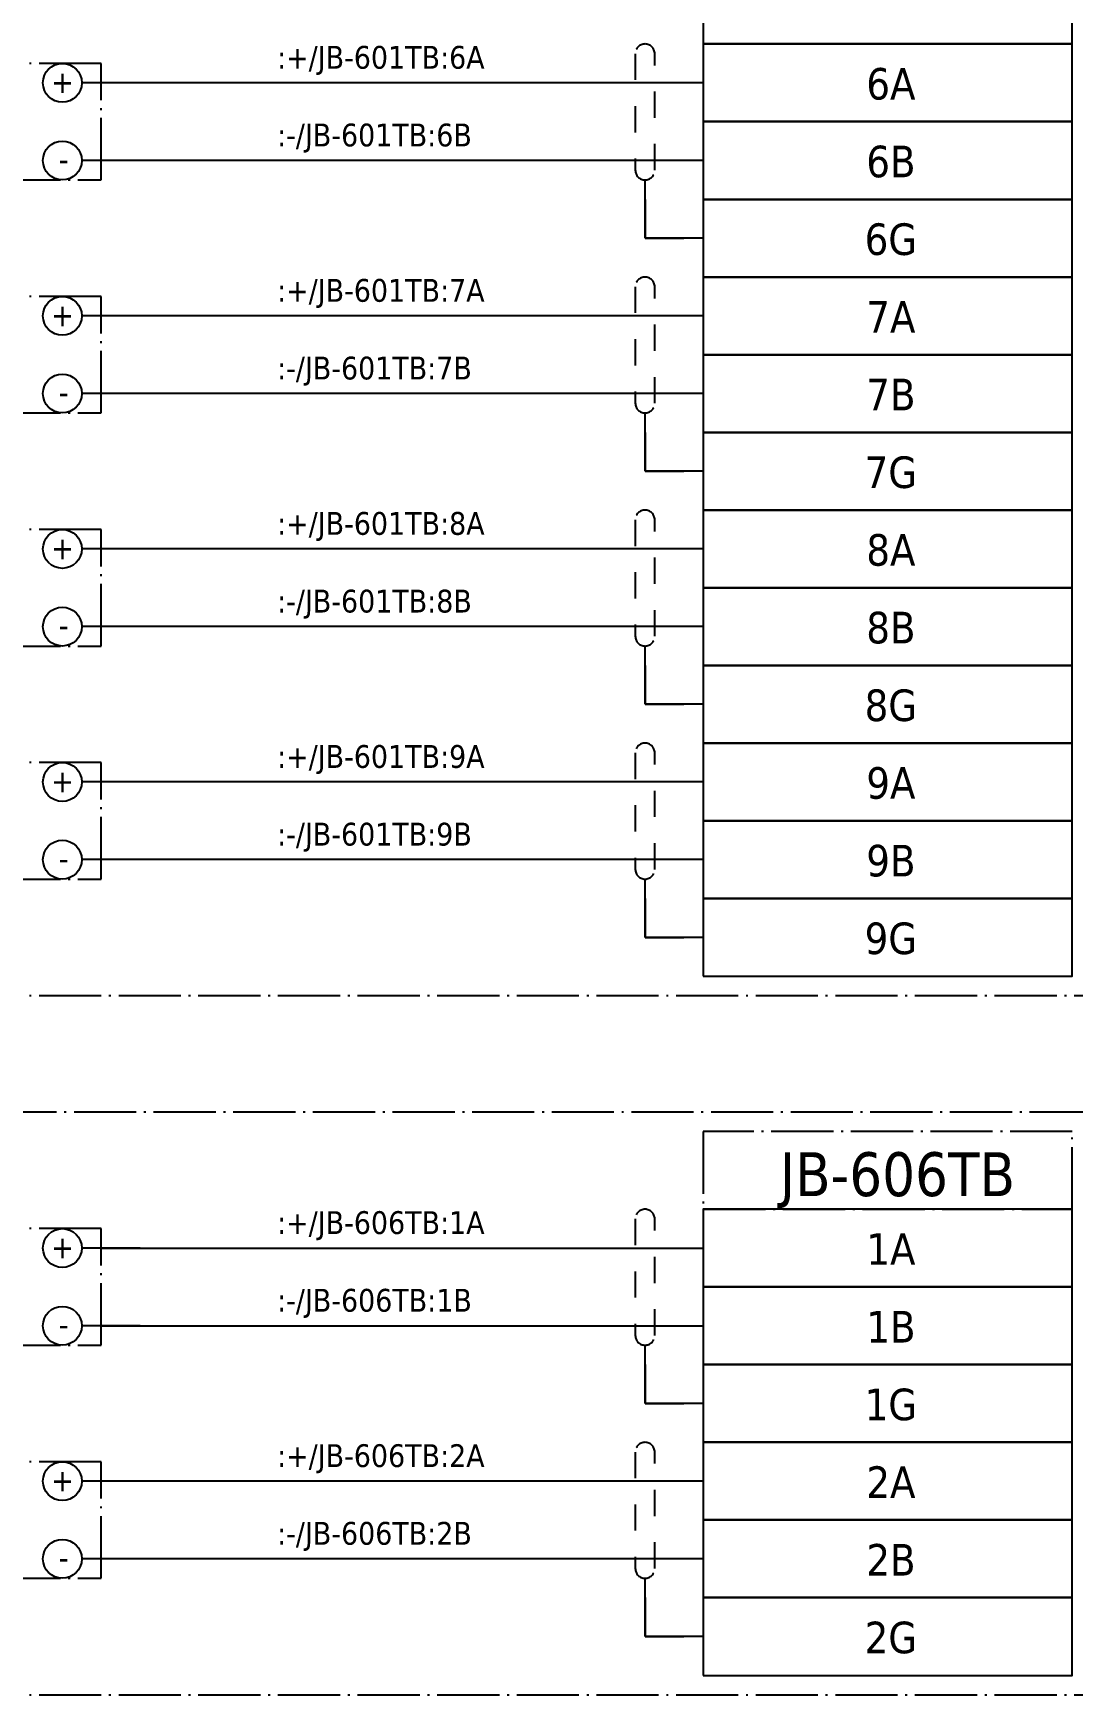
# Model space of a CAD drawing. Header units: millimetres. Extents: x 0 to 1792788, y -13 to 262234.
# Drawn here: x 35.5 to 89, y 118 to 203.6 of the extents above; entities that cross this region are included whole.
import ezdxf
from ezdxf.enums import TextEntityAlignment as Align

# ---------------------------------------------------------------- set-up
doc = ezdxf.new("R2010")
doc.units = ezdxf.units.MM
doc.linetypes.add('EPL_DASH', pattern=[1, 0.5, -0.5])
doc.linetypes.add('EPL_DASHDOT', pattern=[1, 0.8, -0.1, 0, -0.1])
for name, color, linetype, lineweight in [('EPLAN108', 5, 'Continuous', 35), ('EPLAN300', 5, 'Continuous', 25), ('EPLAN302', 5, 'Continuous', 25), ('EPLAN307', 134, 'EPL_DASHDOT', 25), ('EPLAN311', 7, 'Continuous', 25), ('EPLAN314', 5, 'EPL_DASH', 25), ('EPLAN400', 5, 'Continuous', 35), ('EPLAN405', 7, 'Continuous', 25), ('EPLAN421', 5, 'Continuous', 35), ('EPLAN433', 251, 'Continuous', 35), ('EPLAN500', 7, 'Continuous', 35), ('EPLAN501', 7, 'Continuous', 35), ('EPLAN502', 7, 'Continuous', 35), ('EPLAN503', 7, 'Continuous', 35), ('EPLAN504', 7, 'Continuous', 35), ('EPLAN546', 1, 'Continuous', 25)]:
    doc.layers.add(name, color=color, linetype=linetype, lineweight=lineweight)
doc.styles.add('Tahoma', font='')
doc.styles.get('Tahoma').set_extended_font_data('Tahoma')

# ---------------------------------------------------------------- blocks, each defined once
blk = doc.blocks.new('EPLSYM_LibrarySPECIAL_en_US_Symbol427_Variant5_Placement1_8')
at = {"layer": 'EPLAN421', "color": 5, "style": 'Tahoma'}
for tag, p in [('17_20029[1]', (-0.9525, 3.335)), ('17_20029[2]', (20.0025, 3.335))]:
    blk.add_attdef(tag, text='', height=1.1739, dxfattribs=at).set_placement(p, align=Align.BOTTOM_RIGHT)
at = {"layer": 'EPLAN433', "color": 251, "style": 'Tahoma'}
blk.add_attdef('17_20406_1', text='', height=1.6254, dxfattribs=at).set_placement((0.9525, 1.5875), align=Align.BOTTOM_RIGHT)
blk.add_attdef('17_20406', text='', height=1.6254, dxfattribs=at).set_placement((0.9525, 1.5875), align=Align.BOTTOM_LEFT)
blk = doc.blocks.new('EPLSYM_LibrarySPECIAL_en_US_Symbol427_Variant5_Placement1_9')
at = {"layer": 'EPLAN421', "color": 5, "style": 'Tahoma'}
for tag, p in [('17_20029[1]', (-0.9525, 3.335)), ('17_20029[2]', (20.0025, 3.335))]:
    blk.add_attdef(tag, text='', height=1.1739, dxfattribs=at).set_placement(p, align=Align.BOTTOM_RIGHT)
at = {"layer": 'EPLAN433', "color": 251, "style": 'Tahoma'}
blk.add_attdef('17_20406_1', text='', height=1.6254, dxfattribs=at).set_placement((0.9525, 1.5875), align=Align.BOTTOM_RIGHT)
blk.add_attdef('17_20406', text='', height=1.6254, dxfattribs=at).set_placement((0.9525, 1.5875), align=Align.BOTTOM_LEFT)
blk = doc.blocks.new('EPLSYM_LibrarySPECIAL_Symbol2_Variant0_Placement1_5')
at = {"layer": 'EPLAN307', "lineweight": 25, "ltscale": 4}
blk.add_lwpolyline([(0, -6), (34, -6), (34, 0), (0, 0)], close=True, dxfattribs=at)
at = {"layer": 'EPLAN400', "color": 5, "style": 'Tahoma'}
blk.add_attdef('88_20010', text='', height=2.2575, dxfattribs=at).set_placement((-1.5, -0.9515), align=Align.TOP_RIGHT)
at = {"layer": 'EPLAN500', "color": 7, "style": 'Tahoma'}
blk.add_attdef('88_20027', text='', height=1.6254, dxfattribs=at).set_placement((-1.5, -4.57508), align=Align.TOP_RIGHT)
at = {"layer": 'EPLAN501', "color": 7, "style": 'Tahoma'}
blk.add_attdef('88_20011', text='', height=1.6254, dxfattribs=at).set_placement((-1.5, -9.97508), align=Align.TOP_RIGHT)
at = {"layer": 'EPLAN502', "color": 7, "style": 'Tahoma'}
blk.add_attdef('88_20025', text='', height=1.6254, dxfattribs=at).set_placement((-1.5, -12.67508), align=Align.TOP_RIGHT)
at = {"layer": 'EPLAN503', "color": 7, "style": 'Tahoma'}
blk.add_attdef('88_20024', text='', height=1.6254, dxfattribs=at).set_placement((-1.5, -15.37508), align=Align.TOP_RIGHT)
at = {"layer": 'EPLAN504', "color": 7, "style": 'Tahoma'}
blk.add_attdef('88_20901[1]', text='', height=1.6254, dxfattribs=at).set_placement((-1.5, -7.27508), align=Align.TOP_RIGHT)
blk = doc.blocks.new('EPLSYM_LibrarySPECIAL_Symbol17_Variant3_Placement1')
at = {"layer": 'EPLAN302', "lineweight": 25, "ltscale": 4}
blk.add_line((4, 0), (1, 0), dxfattribs=at)
blk.add_circle((0, 0), 1, dxfattribs=at)
at = {"layer": 'EPLAN421', "color": 5, "style": 'Tahoma'}
blk.add_attdef('17_20039', text='', height=1.174, dxfattribs=at).set_placement((3, 1), align=Align.BOTTOM_RIGHT)
blk = doc.blocks.new('EPLSYM_LibrarySPECIAL_en_US_Symbol427_Variant5_Placement1_12')
at = {"layer": 'EPLAN421', "color": 5, "style": 'Tahoma'}
for tag, p in [('17_20029[1]', (-0.9525, 3.335)), ('17_20029[2]', (20.0025, 3.335))]:
    blk.add_attdef(tag, text='', height=1.1739, dxfattribs=at).set_placement(p, align=Align.BOTTOM_RIGHT)
at = {"layer": 'EPLAN433', "color": 251, "style": 'Tahoma'}
blk.add_attdef('17_20406_1', text='', height=1.6254, dxfattribs=at).set_placement((0.9525, 1.5875), align=Align.BOTTOM_RIGHT)
blk.add_attdef('17_20406', text='', height=1.6254, dxfattribs=at).set_placement((0.9525, 1.5875), align=Align.BOTTOM_LEFT)
blk = doc.blocks.new('EPLSYM_LibrarySPECIAL_en_US_Symbol427_Variant5_Placement1_13')
at = {"layer": 'EPLAN421', "color": 5, "style": 'Tahoma'}
for tag, p in [('17_20029[1]', (-0.9525, 3.335)), ('17_20029[2]', (20.0025, 3.335))]:
    blk.add_attdef(tag, text='', height=1.1739, dxfattribs=at).set_placement(p, align=Align.BOTTOM_RIGHT)
at = {"layer": 'EPLAN433', "color": 251, "style": 'Tahoma'}
blk.add_attdef('17_20406_1', text='', height=1.6254, dxfattribs=at).set_placement((0.9525, 1.5875), align=Align.BOTTOM_RIGHT)
blk.add_attdef('17_20406', text='', height=1.6254, dxfattribs=at).set_placement((0.9525, 1.5875), align=Align.BOTTOM_LEFT)
blk = doc.blocks.new('EPLSYM_LibrarySPECIAL_en_US_Symbol427_Variant5_Placement1_14')
at = {"layer": 'EPLAN421', "color": 5, "style": 'Tahoma'}
for tag, p in [('17_20029[1]', (-0.9525, 3.335)), ('17_20029[2]', (20.0025, 3.335))]:
    blk.add_attdef(tag, text='', height=1.1739, dxfattribs=at).set_placement(p, align=Align.BOTTOM_RIGHT)
at = {"layer": 'EPLAN433', "color": 251, "style": 'Tahoma'}
blk.add_attdef('17_20406_1', text='', height=1.6254, dxfattribs=at).set_placement((0.9525, 1.5875), align=Align.BOTTOM_RIGHT)
blk.add_attdef('17_20406', text='', height=1.6254, dxfattribs=at).set_placement((0.9525, 1.5875), align=Align.BOTTOM_LEFT)
blk = doc.blocks.new('EPLSYM_LibrarySPECIAL_en_US_Symbol427_Variant5_Placement1_15')
at = {"layer": 'EPLAN421', "color": 5, "style": 'Tahoma'}
for tag, p in [('17_20029[1]', (-0.9525, 3.335)), ('17_20029[2]', (20.0025, 3.335))]:
    blk.add_attdef(tag, text='', height=1.1739, dxfattribs=at).set_placement(p, align=Align.BOTTOM_RIGHT)
at = {"layer": 'EPLAN433', "color": 251, "style": 'Tahoma'}
blk.add_attdef('17_20406_1', text='', height=1.6254, dxfattribs=at).set_placement((0.9525, 1.5875), align=Align.BOTTOM_RIGHT)
blk.add_attdef('17_20406', text='', height=1.6254, dxfattribs=at).set_placement((0.9525, 1.5875), align=Align.BOTTOM_LEFT)
blk = doc.blocks.new('EPLSYM_LibrarySPECIAL_en_US_Symbol427_Variant5_Placement1_16')
at = {"layer": 'EPLAN421', "color": 5, "style": 'Tahoma'}
for tag, p in [('17_20029[1]', (-0.9525, 3.335)), ('17_20029[2]', (20.0025, 3.335))]:
    blk.add_attdef(tag, text='', height=1.1739, dxfattribs=at).set_placement(p, align=Align.BOTTOM_RIGHT)
at = {"layer": 'EPLAN433', "color": 251, "style": 'Tahoma'}
blk.add_attdef('17_20406_1', text='', height=1.6254, dxfattribs=at).set_placement((0.9525, 1.5875), align=Align.BOTTOM_RIGHT)
blk.add_attdef('17_20406', text='', height=1.6254, dxfattribs=at).set_placement((0.9525, 1.5875), align=Align.BOTTOM_LEFT)
blk = doc.blocks.new('EPLSYM_LibrarySPECIAL_en_US_Symbol427_Variant5_Placement1_17')
at = {"layer": 'EPLAN421', "color": 5, "style": 'Tahoma'}
for tag, p in [('17_20029[1]', (-0.9525, 3.335)), ('17_20029[2]', (20.0025, 3.335))]:
    blk.add_attdef(tag, text='', height=1.1739, dxfattribs=at).set_placement(p, align=Align.BOTTOM_RIGHT)
at = {"layer": 'EPLAN433', "color": 251, "style": 'Tahoma'}
blk.add_attdef('17_20406_1', text='', height=1.6254, dxfattribs=at).set_placement((0.9525, 1.5875), align=Align.BOTTOM_RIGHT)
blk.add_attdef('17_20406', text='', height=1.6254, dxfattribs=at).set_placement((0.9525, 1.5875), align=Align.BOTTOM_LEFT)
blk = doc.blocks.new('EPLSYM_LibrarySPECIAL_Symbol2_Variant0_Placement1_6')
at = {"layer": 'EPLAN307', "lineweight": 25, "ltscale": 4}
blk.add_lwpolyline([(0, -6), (34, -6), (34, 0), (0, 0)], close=True, dxfattribs=at)
at = {"layer": 'EPLAN400', "color": 5, "style": 'Tahoma'}
blk.add_attdef('88_20010', text='', height=2.2575, dxfattribs=at).set_placement((-1.5, -0.9515), align=Align.TOP_RIGHT)
at = {"layer": 'EPLAN500', "color": 7, "style": 'Tahoma'}
blk.add_attdef('88_20027', text='', height=1.6254, dxfattribs=at).set_placement((-1.5, -4.57508), align=Align.TOP_RIGHT)
at = {"layer": 'EPLAN501', "color": 7, "style": 'Tahoma'}
blk.add_attdef('88_20011', text='', height=1.6254, dxfattribs=at).set_placement((-1.5, -9.97508), align=Align.TOP_RIGHT)
at = {"layer": 'EPLAN502', "color": 7, "style": 'Tahoma'}
blk.add_attdef('88_20025', text='', height=1.6254, dxfattribs=at).set_placement((-1.5, -12.67508), align=Align.TOP_RIGHT)
at = {"layer": 'EPLAN503', "color": 7, "style": 'Tahoma'}
blk.add_attdef('88_20024', text='', height=1.6254, dxfattribs=at).set_placement((-1.5, -15.37508), align=Align.TOP_RIGHT)
at = {"layer": 'EPLAN504', "color": 7, "style": 'Tahoma'}
blk.add_attdef('88_20901[1]', text='', height=1.6254, dxfattribs=at).set_placement((-1.5, -7.27508), align=Align.TOP_RIGHT)
blk = doc.blocks.new('EPLSYM_LibrarySPECIAL_Symbol2_Variant0_Placement1_7')
at = {"layer": 'EPLAN307', "lineweight": 25, "ltscale": 4}
blk.add_lwpolyline([(0, -6), (34, -6), (34, 0), (0, 0)], close=True, dxfattribs=at)
at = {"layer": 'EPLAN400', "color": 5, "style": 'Tahoma'}
blk.add_attdef('88_20010', text='', height=2.2575, dxfattribs=at).set_placement((-1.5, -0.9515), align=Align.TOP_RIGHT)
at = {"layer": 'EPLAN500', "color": 7, "style": 'Tahoma'}
blk.add_attdef('88_20027', text='', height=1.6254, dxfattribs=at).set_placement((-1.5, -4.57508), align=Align.TOP_RIGHT)
at = {"layer": 'EPLAN501', "color": 7, "style": 'Tahoma'}
blk.add_attdef('88_20011', text='', height=1.6254, dxfattribs=at).set_placement((-1.5, -9.97508), align=Align.TOP_RIGHT)
at = {"layer": 'EPLAN502', "color": 7, "style": 'Tahoma'}
blk.add_attdef('88_20025', text='', height=1.6254, dxfattribs=at).set_placement((-1.5, -12.67508), align=Align.TOP_RIGHT)
at = {"layer": 'EPLAN503', "color": 7, "style": 'Tahoma'}
blk.add_attdef('88_20024', text='', height=1.6254, dxfattribs=at).set_placement((-1.5, -15.37508), align=Align.TOP_RIGHT)
at = {"layer": 'EPLAN504', "color": 7, "style": 'Tahoma'}
blk.add_attdef('88_20901[1]', text='', height=1.6254, dxfattribs=at).set_placement((-1.5, -7.27508), align=Align.TOP_RIGHT)
blk = doc.blocks.new('EPLSYM_LibrarySPECIAL_Symbol2_Variant0_Placement1_8')
at = {"layer": 'EPLAN307', "lineweight": 25, "ltscale": 4}
blk.add_lwpolyline([(0, -6), (34, -6), (34, 0), (0, 0)], close=True, dxfattribs=at)
at = {"layer": 'EPLAN400', "color": 5, "style": 'Tahoma'}
blk.add_attdef('88_20010', text='', height=2.2575, dxfattribs=at).set_placement((-1.5, -0.9515), align=Align.TOP_RIGHT)
at = {"layer": 'EPLAN500', "color": 7, "style": 'Tahoma'}
blk.add_attdef('88_20027', text='', height=1.6254, dxfattribs=at).set_placement((-1.5, -4.57508), align=Align.TOP_RIGHT)
at = {"layer": 'EPLAN501', "color": 7, "style": 'Tahoma'}
blk.add_attdef('88_20011', text='', height=1.6254, dxfattribs=at).set_placement((-1.5, -9.97508), align=Align.TOP_RIGHT)
at = {"layer": 'EPLAN502', "color": 7, "style": 'Tahoma'}
blk.add_attdef('88_20025', text='', height=1.6254, dxfattribs=at).set_placement((-1.5, -12.67508), align=Align.TOP_RIGHT)
at = {"layer": 'EPLAN503', "color": 7, "style": 'Tahoma'}
blk.add_attdef('88_20024', text='', height=1.6254, dxfattribs=at).set_placement((-1.5, -15.37508), align=Align.TOP_RIGHT)
at = {"layer": 'EPLAN504', "color": 7, "style": 'Tahoma'}
blk.add_attdef('88_20901[1]', text='', height=1.6254, dxfattribs=at).set_placement((-1.5, -7.27508), align=Align.TOP_RIGHT)
blk = doc.blocks.new('EPLSYM_LibrarySPECIAL_Symbol2_Variant0_Placement1_9')
at = {"layer": 'EPLAN307', "lineweight": 25, "ltscale": 4}
blk.add_lwpolyline([(0, -6), (34, -6), (34, 0), (0, 0)], close=True, dxfattribs=at)
at = {"layer": 'EPLAN400', "color": 5, "style": 'Tahoma'}
blk.add_attdef('88_20010', text='', height=2.2575, dxfattribs=at).set_placement((-1.5, -0.9515), align=Align.TOP_RIGHT)
at = {"layer": 'EPLAN500', "color": 7, "style": 'Tahoma'}
blk.add_attdef('88_20027', text='', height=1.6254, dxfattribs=at).set_placement((-1.5, -4.57508), align=Align.TOP_RIGHT)
at = {"layer": 'EPLAN501', "color": 7, "style": 'Tahoma'}
blk.add_attdef('88_20011', text='', height=1.6254, dxfattribs=at).set_placement((-1.5, -9.97508), align=Align.TOP_RIGHT)
at = {"layer": 'EPLAN502', "color": 7, "style": 'Tahoma'}
blk.add_attdef('88_20025', text='', height=1.6254, dxfattribs=at).set_placement((-1.5, -12.67508), align=Align.TOP_RIGHT)
at = {"layer": 'EPLAN503', "color": 7, "style": 'Tahoma'}
blk.add_attdef('88_20024', text='', height=1.6254, dxfattribs=at).set_placement((-1.5, -15.37508), align=Align.TOP_RIGHT)
at = {"layer": 'EPLAN504', "color": 7, "style": 'Tahoma'}
blk.add_attdef('88_20901[1]', text='', height=1.6254, dxfattribs=at).set_placement((-1.5, -7.27508), align=Align.TOP_RIGHT)
blk = doc.blocks.new('EPLSYM_LibrarySPECIAL_en_US_Symbol427_Variant5_Placement1_18')
at = {"layer": 'EPLAN421', "color": 5, "style": 'Tahoma'}
for tag, p in [('17_20029[1]', (-0.9525, 3.335)), ('17_20029[2]', (20.0025, 3.335))]:
    blk.add_attdef(tag, text='', height=1.1739, dxfattribs=at).set_placement(p, align=Align.BOTTOM_RIGHT)
at = {"layer": 'EPLAN433', "color": 251, "style": 'Tahoma'}
blk.add_attdef('17_20406_1', text='', height=1.6254, dxfattribs=at).set_placement((0.9525, 1.5875), align=Align.BOTTOM_RIGHT)
blk.add_attdef('17_20406', text='', height=1.6254, dxfattribs=at).set_placement((0.9525, 1.5875), align=Align.BOTTOM_LEFT)
blk = doc.blocks.new('EPLSYM_LibrarySPECIAL_en_US_Symbol427_Variant5_Placement1_19')
at = {"layer": 'EPLAN421', "color": 5, "style": 'Tahoma'}
for tag, p in [('17_20029[1]', (-0.9525, 3.335)), ('17_20029[2]', (20.0025, 3.335))]:
    blk.add_attdef(tag, text='', height=1.1739, dxfattribs=at).set_placement(p, align=Align.BOTTOM_RIGHT)
at = {"layer": 'EPLAN433', "color": 251, "style": 'Tahoma'}
blk.add_attdef('17_20406_1', text='', height=1.6254, dxfattribs=at).set_placement((0.9525, 1.5875), align=Align.BOTTOM_RIGHT)
blk.add_attdef('17_20406', text='', height=1.6254, dxfattribs=at).set_placement((0.9525, 1.5875), align=Align.BOTTOM_LEFT)
blk = doc.blocks.new('EPLSYM_LibrarySPECIAL_en_US_Symbol427_Variant5_Placement1_20')
at = {"layer": 'EPLAN421', "color": 5, "style": 'Tahoma'}
for tag, p in [('17_20029[1]', (-0.9525, 3.335)), ('17_20029[2]', (20.0025, 3.335))]:
    blk.add_attdef(tag, text='', height=1.1739, dxfattribs=at).set_placement(p, align=Align.BOTTOM_RIGHT)
at = {"layer": 'EPLAN433', "color": 251, "style": 'Tahoma'}
blk.add_attdef('17_20406_1', text='', height=1.6254, dxfattribs=at).set_placement((0.9525, 1.5875), align=Align.BOTTOM_RIGHT)
blk.add_attdef('17_20406', text='', height=1.6254, dxfattribs=at).set_placement((0.9525, 1.5875), align=Align.BOTTOM_LEFT)
blk = doc.blocks.new('EPLSYM_LibrarySPECIAL_en_US_Symbol427_Variant5_Placement1_21')
at = {"layer": 'EPLAN421', "color": 5, "style": 'Tahoma'}
for tag, p in [('17_20029[1]', (-0.9525, 3.335)), ('17_20029[2]', (20.0025, 3.335))]:
    blk.add_attdef(tag, text='', height=1.1739, dxfattribs=at).set_placement(p, align=Align.BOTTOM_RIGHT)
at = {"layer": 'EPLAN433', "color": 251, "style": 'Tahoma'}
blk.add_attdef('17_20406_1', text='', height=1.6254, dxfattribs=at).set_placement((0.9525, 1.5875), align=Align.BOTTOM_RIGHT)
blk.add_attdef('17_20406', text='', height=1.6254, dxfattribs=at).set_placement((0.9525, 1.5875), align=Align.BOTTOM_LEFT)
blk = doc.blocks.new('EPLSYM_LibrarySPECIAL_Symbol2_Variant0_Placement1_10')
at = {"layer": 'EPLAN307', "lineweight": 25, "ltscale": 4}
blk.add_lwpolyline([(0, -6), (34, -6), (34, 0), (0, 0)], close=True, dxfattribs=at)
at = {"layer": 'EPLAN400', "color": 5, "style": 'Tahoma'}
blk.add_attdef('88_20010', text='', height=2.2575, dxfattribs=at).set_placement((-1.5, -0.9515), align=Align.TOP_RIGHT)
at = {"layer": 'EPLAN500', "color": 7, "style": 'Tahoma'}
blk.add_attdef('88_20027', text='', height=1.6254, dxfattribs=at).set_placement((-1.5, -4.57508), align=Align.TOP_RIGHT)
at = {"layer": 'EPLAN501', "color": 7, "style": 'Tahoma'}
blk.add_attdef('88_20011', text='', height=1.6254, dxfattribs=at).set_placement((-1.5, -9.97508), align=Align.TOP_RIGHT)
at = {"layer": 'EPLAN502', "color": 7, "style": 'Tahoma'}
blk.add_attdef('88_20025', text='', height=1.6254, dxfattribs=at).set_placement((-1.5, -12.67508), align=Align.TOP_RIGHT)
at = {"layer": 'EPLAN503', "color": 7, "style": 'Tahoma'}
blk.add_attdef('88_20024', text='', height=1.6254, dxfattribs=at).set_placement((-1.5, -15.37508), align=Align.TOP_RIGHT)
at = {"layer": 'EPLAN504', "color": 7, "style": 'Tahoma'}
blk.add_attdef('88_20901[1]', text='', height=1.6254, dxfattribs=at).set_placement((-1.5, -7.27508), align=Align.TOP_RIGHT)
blk = doc.blocks.new('EPLSYM_LibrarySPECIAL_en_US_Symbol427_Variant5_Placement1_77')
at = {"layer": 'EPLAN421', "color": 5, "style": 'Tahoma'}
for tag, p in [('17_20029[1]', (-0.9525, 3.335)), ('17_20029[2]', (20.0025, 3.335))]:
    blk.add_attdef(tag, text='', height=1.1739, dxfattribs=at).set_placement(p, align=Align.BOTTOM_RIGHT)
at = {"layer": 'EPLAN433', "color": 251, "style": 'Tahoma'}
blk.add_attdef('17_20406_1', text='', height=1.6254, dxfattribs=at).set_placement((0.9525, 1.5875), align=Align.BOTTOM_RIGHT)
blk.add_attdef('17_20406', text='', height=1.6254, dxfattribs=at).set_placement((0.9525, 1.5875), align=Align.BOTTOM_LEFT)
blk = doc.blocks.new('EPLSYM_LibrarySPECIAL_en_US_Symbol427_Variant5_Placement1_78')
at = {"layer": 'EPLAN421', "color": 5, "style": 'Tahoma'}
for tag, p in [('17_20029[1]', (-0.9525, 3.335)), ('17_20029[2]', (20.0025, 3.335))]:
    blk.add_attdef(tag, text='', height=1.1739, dxfattribs=at).set_placement(p, align=Align.BOTTOM_RIGHT)
at = {"layer": 'EPLAN433', "color": 251, "style": 'Tahoma'}
blk.add_attdef('17_20406_1', text='', height=1.6254, dxfattribs=at).set_placement((0.9525, 1.5875), align=Align.BOTTOM_RIGHT)
blk.add_attdef('17_20406', text='', height=1.6254, dxfattribs=at).set_placement((0.9525, 1.5875), align=Align.BOTTOM_LEFT)
blk = doc.blocks.new('EPLSYM_LibrarySPECIAL_en_US_Symbol427_Variant5_Placement1_79')
at = {"layer": 'EPLAN421', "color": 5, "style": 'Tahoma'}
for tag, p in [('17_20029[1]', (-0.9525, 3.335)), ('17_20029[2]', (20.0025, 3.335))]:
    blk.add_attdef(tag, text='', height=1.1739, dxfattribs=at).set_placement(p, align=Align.BOTTOM_RIGHT)
at = {"layer": 'EPLAN433', "color": 251, "style": 'Tahoma'}
blk.add_attdef('17_20406_1', text='', height=1.6254, dxfattribs=at).set_placement((0.9525, 1.5875), align=Align.BOTTOM_RIGHT)
blk.add_attdef('17_20406', text='', height=1.6254, dxfattribs=at).set_placement((0.9525, 1.5875), align=Align.BOTTOM_LEFT)
blk = doc.blocks.new('EPLSYM_LibrarySPECIAL_en_US_Symbol427_Variant5_Placement1_80')
at = {"layer": 'EPLAN421', "color": 5, "style": 'Tahoma'}
for tag, p in [('17_20029[1]', (-0.9525, 3.335)), ('17_20029[2]', (20.0025, 3.335))]:
    blk.add_attdef(tag, text='', height=1.1739, dxfattribs=at).set_placement(p, align=Align.BOTTOM_RIGHT)
at = {"layer": 'EPLAN433', "color": 251, "style": 'Tahoma'}
blk.add_attdef('17_20406_1', text='', height=1.6254, dxfattribs=at).set_placement((0.9525, 1.5875), align=Align.BOTTOM_RIGHT)
blk.add_attdef('17_20406', text='', height=1.6254, dxfattribs=at).set_placement((0.9525, 1.5875), align=Align.BOTTOM_LEFT)
blk = doc.blocks.new('EPLSYM_LibrarySPECIAL_en_US_Symbol427_Variant5_Placement1_81')
at = {"layer": 'EPLAN421', "color": 5, "style": 'Tahoma'}
for tag, p in [('17_20029[1]', (-0.9525, 3.335)), ('17_20029[2]', (20.0025, 3.335))]:
    blk.add_attdef(tag, text='', height=1.1739, dxfattribs=at).set_placement(p, align=Align.BOTTOM_RIGHT)
at = {"layer": 'EPLAN433', "color": 251, "style": 'Tahoma'}
blk.add_attdef('17_20406_1', text='', height=1.6254, dxfattribs=at).set_placement((0.9525, 1.5875), align=Align.BOTTOM_RIGHT)
blk.add_attdef('17_20406', text='', height=1.6254, dxfattribs=at).set_placement((0.9525, 1.5875), align=Align.BOTTOM_LEFT)
blk = doc.blocks.new('EPLSYM_LibrarySPECIAL_en_US_Symbol427_Variant5_Placement1_82')
at = {"layer": 'EPLAN421', "color": 5, "style": 'Tahoma'}
for tag, p in [('17_20029[1]', (-0.9525, 3.335)), ('17_20029[2]', (20.0025, 3.335))]:
    blk.add_attdef(tag, text='', height=1.1739, dxfattribs=at).set_placement(p, align=Align.BOTTOM_RIGHT)
at = {"layer": 'EPLAN433', "color": 251, "style": 'Tahoma'}
blk.add_attdef('17_20406_1', text='', height=1.6254, dxfattribs=at).set_placement((0.9525, 1.5875), align=Align.BOTTOM_RIGHT)
blk.add_attdef('17_20406', text='', height=1.6254, dxfattribs=at).set_placement((0.9525, 1.5875), align=Align.BOTTOM_LEFT)
blk = doc.blocks.new('EPLSYM_LibrarySPECIAL_Symbol5_Variant1_Placement1_4')
at = {"layer": 'EPLAN314', "ltscale": 2.7}
for p, q in [((-0.5, 6.5), (-0.5, 0.5)), ((0.5, 0.5), (0.5, 6.5))]:
    blk.add_line(p, q, dxfattribs=at)
for centre, start, end in [((0, 6.5), 0, 180), ((0, 0.5), 180, 0)]:
    blk.add_arc(centre, 0.5, start, end, dxfattribs=at)
blk = doc.blocks.new('EPLSYM_LibrarySPECIAL_Symbol5_Variant1_Placement1_5')
at = {"layer": 'EPLAN314', "ltscale": 2.7}
for p, q in [((-0.5, 6.5), (-0.5, 0.5)), ((0.5, 0.5), (0.5, 6.5))]:
    blk.add_line(p, q, dxfattribs=at)
for centre, start, end in [((0, 6.5), 0, 180), ((0, 0.5), 180, 0)]:
    blk.add_arc(centre, 0.5, start, end, dxfattribs=at)
blk = doc.blocks.new('EPLSYM_LibrarySPECIAL_Symbol5_Variant1_Placement1_6')
at = {"layer": 'EPLAN314', "ltscale": 2.7}
for p, q in [((-0.5, 6.5), (-0.5, 0.5)), ((0.5, 0.5), (0.5, 6.5))]:
    blk.add_line(p, q, dxfattribs=at)
for centre, start, end in [((0, 6.5), 0, 180), ((0, 0.5), 180, 0)]:
    blk.add_arc(centre, 0.5, start, end, dxfattribs=at)
blk = doc.blocks.new('EPLSYM_LibrarySPECIAL_Symbol5_Variant1_Placement1_7')
at = {"layer": 'EPLAN314', "ltscale": 2.7}
for p, q in [((-0.5, 6.5), (-0.5, 0.5)), ((0.5, 0.5), (0.5, 6.5))]:
    blk.add_line(p, q, dxfattribs=at)
for centre, start, end in [((0, 6.5), 0, 180), ((0, 0.5), 180, 0)]:
    blk.add_arc(centre, 0.5, start, end, dxfattribs=at)
blk = doc.blocks.new('EPLSYM_LibrarySPECIAL_Symbol5_Variant1_Placement1_8')
at = {"layer": 'EPLAN314', "ltscale": 2.7}
for p, q in [((-0.5, 6.5), (-0.5, 0.5)), ((0.5, 0.5), (0.5, 6.5))]:
    blk.add_line(p, q, dxfattribs=at)
for centre, start, end in [((0, 6.5), 0, 180), ((0, 0.5), 180, 0)]:
    blk.add_arc(centre, 0.5, start, end, dxfattribs=at)
blk = doc.blocks.new('EPLSYM_LibrarySPECIAL_Symbol5_Variant1_Placement1_9')
at = {"layer": 'EPLAN314', "ltscale": 2.7}
for p, q in [((-0.5, 6.5), (-0.5, 0.5)), ((0.5, 0.5), (0.5, 6.5))]:
    blk.add_line(p, q, dxfattribs=at)
for centre, start, end in [((0, 6.5), 0, 180), ((0, 0.5), 180, 0)]:
    blk.add_arc(centre, 0.5, start, end, dxfattribs=at)
blk = doc.blocks.new('EPLSYM_LibrarySPECIAL_Symbol308_Variant0_Placement0')
at = {"layer": 'EPLAN405', "color": 7, "style": 'Tahoma'}
for tag, p in [('17_31011', (1.5, 6.35)), ('17_31002', (1.5, 0.5))]:
    blk.add_attdef(tag, text='', height=1.174, dxfattribs=at).set_placement(p, align=Align.BOTTOM_LEFT)
for tag, p in [('17_31004', (1.5, 4.4)), ('17_31003', (1.5, 2.45))]:
    blk.add_attdef(tag, p, '', height=1.174, dxfattribs=at)
blk = doc.blocks.new('EPLSYM_LibrarySPECIAL_Symbol2_Variant0_Placement1_12')
at = {"layer": 'EPLAN307', "lineweight": 25, "ltscale": 4}
blk.add_lwpolyline([(0, -114), (128, -114), (128, 0), (0, 0)], close=True, dxfattribs=at)
at = {"layer": 'EPLAN400', "color": 5, "style": 'Tahoma'}
blk.add_attdef('88_20010', text='', height=2.2575, dxfattribs=at).set_placement((-1.5, -0.9515), align=Align.TOP_RIGHT)
at = {"layer": 'EPLAN500', "color": 7, "style": 'Tahoma'}
blk.add_attdef('88_20027', text='', height=1.6254, dxfattribs=at).set_placement((-1.5, -4.57508), align=Align.TOP_RIGHT)
at = {"layer": 'EPLAN501', "color": 7, "style": 'Tahoma'}
blk.add_attdef('88_20011', text='', height=1.6254, dxfattribs=at).set_placement((-1.5, -9.97508), align=Align.TOP_RIGHT)
at = {"layer": 'EPLAN502', "color": 7, "style": 'Tahoma'}
blk.add_attdef('88_20025', text='', height=1.6254, dxfattribs=at).set_placement((-1.5, -12.67508), align=Align.TOP_RIGHT)
at = {"layer": 'EPLAN503', "color": 7, "style": 'Tahoma'}
blk.add_attdef('88_20024', text='', height=1.6254, dxfattribs=at).set_placement((-1.5, -15.37508), align=Align.TOP_RIGHT)
at = {"layer": 'EPLAN504', "color": 7, "style": 'Tahoma'}
blk.add_attdef('88_20901[1]', text='', height=1.6254, dxfattribs=at).set_placement((-1.5, -7.27508), align=Align.TOP_RIGHT)
blk = doc.blocks.new('EPLSYM_LibrarySPECIAL_Symbol2_Variant0_Placement1_13')
at = {"layer": 'EPLAN307', "lineweight": 25, "ltscale": 4}
blk.add_lwpolyline([(0, -30), (128, -30), (128, 0), (0, 0)], close=True, dxfattribs=at)
at = {"layer": 'EPLAN400', "color": 5, "style": 'Tahoma'}
blk.add_attdef('88_20010', text='', height=2.2575, dxfattribs=at).set_placement((-1.5, -0.9515), align=Align.TOP_RIGHT)
at = {"layer": 'EPLAN500', "color": 7, "style": 'Tahoma'}
blk.add_attdef('88_20027', text='', height=1.6254, dxfattribs=at).set_placement((-1.5, -4.57508), align=Align.TOP_RIGHT)
at = {"layer": 'EPLAN501', "color": 7, "style": 'Tahoma'}
blk.add_attdef('88_20011', text='', height=1.6254, dxfattribs=at).set_placement((-1.5, -9.97508), align=Align.TOP_RIGHT)
at = {"layer": 'EPLAN502', "color": 7, "style": 'Tahoma'}
blk.add_attdef('88_20025', text='', height=1.6254, dxfattribs=at).set_placement((-1.5, -12.67508), align=Align.TOP_RIGHT)
at = {"layer": 'EPLAN503', "color": 7, "style": 'Tahoma'}
blk.add_attdef('88_20024', text='', height=1.6254, dxfattribs=at).set_placement((-1.5, -15.37508), align=Align.TOP_RIGHT)
at = {"layer": 'EPLAN504', "color": 7, "style": 'Tahoma'}
blk.add_attdef('88_20901[1]', text='', height=1.6254, dxfattribs=at).set_placement((-1.5, -7.27508), align=Align.TOP_RIGHT)

msp = doc.modelspace()

# ---------------------------------------------------------------- linework, layer by layer
at = {"layer": 'EPLAN300', "lineweight": 25, "ltscale": 4}
for points in [[(70, 203), (89, 203), (89, 207), (70, 207)], [(70, 199), (89, 199), (89, 203), (70, 203)], [(70, 195), (89, 195), (89, 199), (70, 199)], [(70, 191), (89, 191), (89, 195), (70, 195)], [(70, 187), (89, 187), (89, 191), (70, 191)], [(70, 183), (89, 183), (89, 187), (70, 187)], [(70, 179), (89, 179), (89, 183), (70, 183)], [(70, 175), (89, 175), (89, 179), (70, 179)], [(70, 171), (89, 171), (89, 175), (70, 175)], [(70, 167), (89, 167), (89, 171), (70, 171)], [(70, 163), (89, 163), (89, 167), (70, 167)], [(70, 159), (89, 159), (89, 163), (70, 163)], [(70, 155), (89, 155), (89, 159), (70, 159)], [(70, 139), (89, 139), (89, 143), (70, 143)], [(70, 135), (89, 135), (89, 139), (70, 139)], [(70, 131), (89, 131), (89, 135), (70, 135)], [(70, 127), (89, 127), (89, 131), (70, 131)], [(70, 123), (89, 123), (89, 127), (70, 127)], [(70, 119), (89, 119), (89, 123), (70, 123)]]:
    msp.add_lwpolyline(points, close=True, dxfattribs=at)
at = {"layer": 'EPLAN307', "lineweight": 25, "ltscale": 4}
msp.add_lwpolyline([(70, 143), (89, 143), (89, 147), (70, 147)], close=True, dxfattribs=at)
at = {"layer": 'EPLAN311', "ltscale": 4}
for p, q in [((70, 201), (39, 201)), ((70, 197), (39, 197)), ((70, 189), (39, 189)), ((70, 185), (39, 185)), ((70, 177), (39, 177)), ((70, 173), (39, 173)), ((70, 165), (39, 165)), ((70, 161), (39, 161)), ((39, 141), (70, 141)), ((39, 137), (70, 137)), ((70, 129), (39, 129)), ((70, 125), (39, 125))]:
    msp.add_line(p, q, dxfattribs=at)
at = {"layer": 'EPLAN311', "color": 1, "linetype": 'Continuous', "lineweight": 25, "ltscale": 4}
for p, q in [((67, 195), (67, 193)), ((67, 193), (69, 193)), ((67, 183), (67, 181)), ((67, 181), (69, 181)), ((67, 171), (67, 169)), ((67, 169), (69, 169)), ((67, 159), (67, 157)), ((67, 157), (69, 157)), ((67, 135), (67, 133)), ((67, 133), (69, 133)), ((67, 123), (67, 121)), ((67, 121), (69, 121))]:
    msp.add_line(p, q, dxfattribs=at)
at = {"layer": 'EPLAN546', "ltscale": 4}
for p, q in [((67, 193), (67, 196)), ((70, 193), (67, 193)), ((67, 181), (67, 184)), ((70, 181), (67, 181)), ((67, 169), (67, 172)), ((70, 169), (67, 169)), ((67, 157), (67, 160)), ((70, 157), (67, 157)), ((67, 133), (67, 136)), ((70, 133), (67, 133)), ((67, 121), (67, 124)), ((70, 121), (67, 121))]:
    msp.add_line(p, q, dxfattribs=at)

# ---------------------------------------------------------------- block references
for name, p in [('EPLSYM_LibrarySPECIAL_Symbol2_Variant0_Placement1_12', (3, 268)), ('EPLSYM_LibrarySPECIAL_Symbol5_Variant1_Placement1_4', (67, 196)), ('EPLSYM_LibrarySPECIAL_Symbol2_Variant0_Placement1_5', (5, 202)), ('EPLSYM_LibrarySPECIAL_Symbol5_Variant1_Placement1_5', (67, 184)), ('EPLSYM_LibrarySPECIAL_Symbol2_Variant0_Placement1_6', (5, 190)), ('EPLSYM_LibrarySPECIAL_Symbol5_Variant1_Placement1_6', (67, 172)), ('EPLSYM_LibrarySPECIAL_Symbol2_Variant0_Placement1_7', (5, 178)), ('EPLSYM_LibrarySPECIAL_Symbol5_Variant1_Placement1_7', (67, 160)), ('EPLSYM_LibrarySPECIAL_Symbol2_Variant0_Placement1_8', (5, 166)), ('EPLSYM_LibrarySPECIAL_Symbol2_Variant0_Placement1_13', (3, 148)), ('EPLSYM_LibrarySPECIAL_Symbol5_Variant1_Placement1_8', (67, 136)), ('EPLSYM_LibrarySPECIAL_Symbol2_Variant0_Placement1_9', (5, 142)), ('EPLSYM_LibrarySPECIAL_Symbol5_Variant1_Placement1_9', (67, 124)), ('EPLSYM_LibrarySPECIAL_Symbol2_Variant0_Placement1_10', (5, 130))]:
    msp.add_blockref(name, p)
ref = msp.add_blockref('EPLSYM_LibrarySPECIAL_Symbol308_Variant0_Placement0', (48, 201))
ref.add_attrib('17_31011', ':+/JB-601TB:6A', dxfattribs={"layer": 'EPLAN405', "color": 7, "height": 1.1739, "style": 'Tahoma'}).set_placement((48.055, 201.374), align=Align.BOTTOM_LEFT)
ref = msp.add_blockref('EPLSYM_LibrarySPECIAL_Symbol17_Variant3_Placement1', (37, 201))
ref.add_attrib('17_20039', '+', dxfattribs={"layer": 'EPLAN421', "color": 5, "height": 1.174, "style": 'Tahoma'}).set_placement((37.591, 200.117), align=Align.BOTTOM_RIGHT)
ref = msp.add_blockref('EPLSYM_LibrarySPECIAL_en_US_Symbol427_Variant5_Placement1_8', (70, 201))
ref.add_attrib('17_20011', '6A', dxfattribs={"layer": 'EPLAN501', "color": 7, "height": 1.6254, "style": 'Tahoma'}).set_placement((79.661, 199.65), align=Align.BOTTOM_CENTER)
ref = msp.add_blockref('EPLSYM_LibrarySPECIAL_Symbol308_Variant0_Placement0', (48, 197))
ref.add_attrib('17_31011', ':-/JB-601TB:6B', dxfattribs={"layer": 'EPLAN405', "color": 7, "height": 1.1739, "style": 'Tahoma'}).set_placement((48.055, 197.374), align=Align.BOTTOM_LEFT)
ref = msp.add_blockref('EPLSYM_LibrarySPECIAL_Symbol17_Variant3_Placement1', (37, 197))
ref.add_attrib('17_20039', '-', dxfattribs={"layer": 'EPLAN421', "color": 5, "height": 1.174, "style": 'Tahoma'}).set_placement((37.316, 196.132), align=Align.BOTTOM_RIGHT)
ref = msp.add_blockref('EPLSYM_LibrarySPECIAL_en_US_Symbol427_Variant5_Placement1_9', (70, 197))
ref.add_attrib('17_20011', '6B', dxfattribs={"layer": 'EPLAN501', "color": 7, "height": 1.6254, "style": 'Tahoma'}).set_placement((79.661, 195.65), align=Align.BOTTOM_CENTER)
ref = msp.add_blockref('EPLSYM_LibrarySPECIAL_en_US_Symbol427_Variant5_Placement1_77', (70, 193))
ref.add_attrib('17_20011', '6G', dxfattribs={"layer": 'EPLAN501', "color": 7, "height": 1.6254, "style": 'Tahoma'}).set_placement((79.661, 191.65), align=Align.BOTTOM_CENTER)
ref = msp.add_blockref('EPLSYM_LibrarySPECIAL_Symbol308_Variant0_Placement0', (48, 189))
ref.add_attrib('17_31011', ':+/JB-601TB:7A', dxfattribs={"layer": 'EPLAN405', "color": 7, "height": 1.1739, "style": 'Tahoma'}).set_placement((48.055, 189.374), align=Align.BOTTOM_LEFT)
ref = msp.add_blockref('EPLSYM_LibrarySPECIAL_Symbol17_Variant3_Placement1', (37, 189))
ref.add_attrib('17_20039', '+', dxfattribs={"layer": 'EPLAN421', "color": 5, "height": 1.174, "style": 'Tahoma'}).set_placement((37.591, 188.117), align=Align.BOTTOM_RIGHT)
ref = msp.add_blockref('EPLSYM_LibrarySPECIAL_en_US_Symbol427_Variant5_Placement1_12', (70, 189))
ref.add_attrib('17_20011', '7A', dxfattribs={"layer": 'EPLAN501', "color": 7, "height": 1.6254, "style": 'Tahoma'}).set_placement((79.661, 187.65), align=Align.BOTTOM_CENTER)
ref = msp.add_blockref('EPLSYM_LibrarySPECIAL_Symbol308_Variant0_Placement0', (48, 185))
ref.add_attrib('17_31011', ':-/JB-601TB:7B', dxfattribs={"layer": 'EPLAN405', "color": 7, "height": 1.1739, "style": 'Tahoma'}).set_placement((48.055, 185.374), align=Align.BOTTOM_LEFT)
ref = msp.add_blockref('EPLSYM_LibrarySPECIAL_Symbol17_Variant3_Placement1', (37, 185))
ref.add_attrib('17_20039', '-', dxfattribs={"layer": 'EPLAN421', "color": 5, "height": 1.174, "style": 'Tahoma'}).set_placement((37.316, 184.132), align=Align.BOTTOM_RIGHT)
ref = msp.add_blockref('EPLSYM_LibrarySPECIAL_en_US_Symbol427_Variant5_Placement1_13', (70, 185))
ref.add_attrib('17_20011', '7B', dxfattribs={"layer": 'EPLAN501', "color": 7, "height": 1.6254, "style": 'Tahoma'}).set_placement((79.661, 183.65), align=Align.BOTTOM_CENTER)
ref = msp.add_blockref('EPLSYM_LibrarySPECIAL_en_US_Symbol427_Variant5_Placement1_78', (70, 181))
ref.add_attrib('17_20011', '7G', dxfattribs={"layer": 'EPLAN501', "color": 7, "height": 1.6254, "style": 'Tahoma'}).set_placement((79.661, 179.65), align=Align.BOTTOM_CENTER)
ref = msp.add_blockref('EPLSYM_LibrarySPECIAL_Symbol308_Variant0_Placement0', (48, 177))
ref.add_attrib('17_31011', ':+/JB-601TB:8A', dxfattribs={"layer": 'EPLAN405', "color": 7, "height": 1.1739, "style": 'Tahoma'}).set_placement((48.055, 177.374), align=Align.BOTTOM_LEFT)
ref = msp.add_blockref('EPLSYM_LibrarySPECIAL_Symbol17_Variant3_Placement1', (37, 177))
ref.add_attrib('17_20039', '+', dxfattribs={"layer": 'EPLAN421', "color": 5, "height": 1.174, "style": 'Tahoma'}).set_placement((37.591, 176.117), align=Align.BOTTOM_RIGHT)
ref = msp.add_blockref('EPLSYM_LibrarySPECIAL_en_US_Symbol427_Variant5_Placement1_14', (70, 177))
ref.add_attrib('17_20011', '8A', dxfattribs={"layer": 'EPLAN501', "color": 7, "height": 1.6254, "style": 'Tahoma'}).set_placement((79.661, 175.65), align=Align.BOTTOM_CENTER)
ref = msp.add_blockref('EPLSYM_LibrarySPECIAL_Symbol308_Variant0_Placement0', (48, 173))
ref.add_attrib('17_31011', ':-/JB-601TB:8B', dxfattribs={"layer": 'EPLAN405', "color": 7, "height": 1.1739, "style": 'Tahoma'}).set_placement((48.055, 173.374), align=Align.BOTTOM_LEFT)
ref = msp.add_blockref('EPLSYM_LibrarySPECIAL_Symbol17_Variant3_Placement1', (37, 173))
ref.add_attrib('17_20039', '-', dxfattribs={"layer": 'EPLAN421', "color": 5, "height": 1.174, "style": 'Tahoma'}).set_placement((37.316, 172.132), align=Align.BOTTOM_RIGHT)
ref = msp.add_blockref('EPLSYM_LibrarySPECIAL_en_US_Symbol427_Variant5_Placement1_15', (70, 173))
ref.add_attrib('17_20011', '8B', dxfattribs={"layer": 'EPLAN501', "color": 7, "height": 1.6254, "style": 'Tahoma'}).set_placement((79.661, 171.65), align=Align.BOTTOM_CENTER)
ref = msp.add_blockref('EPLSYM_LibrarySPECIAL_en_US_Symbol427_Variant5_Placement1_79', (70, 169))
ref.add_attrib('17_20011', '8G', dxfattribs={"layer": 'EPLAN501', "color": 7, "height": 1.6254, "style": 'Tahoma'}).set_placement((79.661, 167.65), align=Align.BOTTOM_CENTER)
ref = msp.add_blockref('EPLSYM_LibrarySPECIAL_Symbol308_Variant0_Placement0', (48, 165))
ref.add_attrib('17_31011', ':+/JB-601TB:9A', dxfattribs={"layer": 'EPLAN405', "color": 7, "height": 1.1739, "style": 'Tahoma'}).set_placement((48.055, 165.374), align=Align.BOTTOM_LEFT)
ref = msp.add_blockref('EPLSYM_LibrarySPECIAL_Symbol17_Variant3_Placement1', (37, 165))
ref.add_attrib('17_20039', '+', dxfattribs={"layer": 'EPLAN421', "color": 5, "height": 1.174, "style": 'Tahoma'}).set_placement((37.591, 164.117), align=Align.BOTTOM_RIGHT)
ref = msp.add_blockref('EPLSYM_LibrarySPECIAL_en_US_Symbol427_Variant5_Placement1_16', (70, 165))
ref.add_attrib('17_20011', '9A', dxfattribs={"layer": 'EPLAN501', "color": 7, "height": 1.6254, "style": 'Tahoma'}).set_placement((79.661, 163.65), align=Align.BOTTOM_CENTER)
ref = msp.add_blockref('EPLSYM_LibrarySPECIAL_Symbol308_Variant0_Placement0', (48, 161))
ref.add_attrib('17_31011', ':-/JB-601TB:9B', dxfattribs={"layer": 'EPLAN405', "color": 7, "height": 1.1739, "style": 'Tahoma'}).set_placement((48.055, 161.374), align=Align.BOTTOM_LEFT)
ref = msp.add_blockref('EPLSYM_LibrarySPECIAL_Symbol17_Variant3_Placement1', (37, 161))
ref.add_attrib('17_20039', '-', dxfattribs={"layer": 'EPLAN421', "color": 5, "height": 1.174, "style": 'Tahoma'}).set_placement((37.316, 160.132), align=Align.BOTTOM_RIGHT)
ref = msp.add_blockref('EPLSYM_LibrarySPECIAL_en_US_Symbol427_Variant5_Placement1_17', (70, 161))
ref.add_attrib('17_20011', '9B', dxfattribs={"layer": 'EPLAN501', "color": 7, "height": 1.6254, "style": 'Tahoma'}).set_placement((79.661, 159.65), align=Align.BOTTOM_CENTER)
ref = msp.add_blockref('EPLSYM_LibrarySPECIAL_en_US_Symbol427_Variant5_Placement1_80', (70, 157))
ref.add_attrib('17_20011', '9G', dxfattribs={"layer": 'EPLAN501', "color": 7, "height": 1.6254, "style": 'Tahoma'}).set_placement((79.661, 155.65), align=Align.BOTTOM_CENTER)
ref = msp.add_blockref('EPLSYM_LibrarySPECIAL_Symbol308_Variant0_Placement0', (48, 141))
ref.add_attrib('17_31011', ':+/JB-606TB:1A', dxfattribs={"layer": 'EPLAN405', "color": 7, "height": 1.1739, "style": 'Tahoma'}).set_placement((48.055, 141.374), align=Align.BOTTOM_LEFT)
ref = msp.add_blockref('EPLSYM_LibrarySPECIAL_Symbol17_Variant3_Placement1', (37, 141))
ref.add_attrib('17_20039', '+', dxfattribs={"layer": 'EPLAN421', "color": 5, "height": 1.174, "style": 'Tahoma'}).set_placement((37.591, 140.117), align=Align.BOTTOM_RIGHT)
ref = msp.add_blockref('EPLSYM_LibrarySPECIAL_en_US_Symbol427_Variant5_Placement1_18', (70, 141))
ref.add_attrib('17_20011', '1A', dxfattribs={"layer": 'EPLAN501', "color": 7, "height": 1.6254, "style": 'Tahoma'}).set_placement((79.661, 139.65), align=Align.BOTTOM_CENTER)
ref = msp.add_blockref('EPLSYM_LibrarySPECIAL_Symbol308_Variant0_Placement0', (48, 137))
ref.add_attrib('17_31011', ':-/JB-606TB:1B', dxfattribs={"layer": 'EPLAN405', "color": 7, "height": 1.1739, "style": 'Tahoma'}).set_placement((48.055, 137.374), align=Align.BOTTOM_LEFT)
ref = msp.add_blockref('EPLSYM_LibrarySPECIAL_Symbol17_Variant3_Placement1', (37, 137))
ref.add_attrib('17_20039', '-', dxfattribs={"layer": 'EPLAN421', "color": 5, "height": 1.174, "style": 'Tahoma'}).set_placement((37.316, 136.132), align=Align.BOTTOM_RIGHT)
ref = msp.add_blockref('EPLSYM_LibrarySPECIAL_en_US_Symbol427_Variant5_Placement1_19', (70, 137))
ref.add_attrib('17_20011', '1B', dxfattribs={"layer": 'EPLAN501', "color": 7, "height": 1.6254, "style": 'Tahoma'}).set_placement((79.661, 135.65), align=Align.BOTTOM_CENTER)
ref = msp.add_blockref('EPLSYM_LibrarySPECIAL_en_US_Symbol427_Variant5_Placement1_81', (70, 133))
ref.add_attrib('17_20011', '1G', dxfattribs={"layer": 'EPLAN501', "color": 7, "height": 1.6254, "style": 'Tahoma'}).set_placement((79.661, 131.65), align=Align.BOTTOM_CENTER)
ref = msp.add_blockref('EPLSYM_LibrarySPECIAL_Symbol308_Variant0_Placement0', (48, 129))
ref.add_attrib('17_31011', ':+/JB-606TB:2A', dxfattribs={"layer": 'EPLAN405', "color": 7, "height": 1.1739, "style": 'Tahoma'}).set_placement((48.055, 129.374), align=Align.BOTTOM_LEFT)
ref = msp.add_blockref('EPLSYM_LibrarySPECIAL_Symbol17_Variant3_Placement1', (37, 129))
ref.add_attrib('17_20039', '+', dxfattribs={"layer": 'EPLAN421', "color": 5, "height": 1.174, "style": 'Tahoma'}).set_placement((37.591, 128.117), align=Align.BOTTOM_RIGHT)
ref = msp.add_blockref('EPLSYM_LibrarySPECIAL_en_US_Symbol427_Variant5_Placement1_20', (70, 129))
ref.add_attrib('17_20011', '2A', dxfattribs={"layer": 'EPLAN501', "color": 7, "height": 1.6254, "style": 'Tahoma'}).set_placement((79.661, 127.65), align=Align.BOTTOM_CENTER)
ref = msp.add_blockref('EPLSYM_LibrarySPECIAL_Symbol308_Variant0_Placement0', (48, 125))
ref.add_attrib('17_31011', ':-/JB-606TB:2B', dxfattribs={"layer": 'EPLAN405', "color": 7, "height": 1.1739, "style": 'Tahoma'}).set_placement((48.055, 125.374), align=Align.BOTTOM_LEFT)
ref = msp.add_blockref('EPLSYM_LibrarySPECIAL_Symbol17_Variant3_Placement1', (37, 125))
ref.add_attrib('17_20039', '-', dxfattribs={"layer": 'EPLAN421', "color": 5, "height": 1.174, "style": 'Tahoma'}).set_placement((37.316, 124.132), align=Align.BOTTOM_RIGHT)
ref = msp.add_blockref('EPLSYM_LibrarySPECIAL_en_US_Symbol427_Variant5_Placement1_21', (70, 125))
ref.add_attrib('17_20011', '2B', dxfattribs={"layer": 'EPLAN501', "color": 7, "height": 1.6254, "style": 'Tahoma'}).set_placement((79.661, 123.65), align=Align.BOTTOM_CENTER)
ref = msp.add_blockref('EPLSYM_LibrarySPECIAL_en_US_Symbol427_Variant5_Placement1_82', (70, 121))
ref.add_attrib('17_20011', '2G', dxfattribs={"layer": 'EPLAN501', "color": 7, "height": 1.6254, "style": 'Tahoma'}).set_placement((79.661, 119.65), align=Align.BOTTOM_CENTER)

# ---------------------------------------------------------------- texts
at = {"layer": 'EPLAN108', "color": 5, "style": 'Tahoma'}
msp.add_text('JB-606TB', height=2.2575, dxfattribs=at).set_placement((80, 143), align=Align.BOTTOM_CENTER)

doc.saveas('drawing.dxf')
